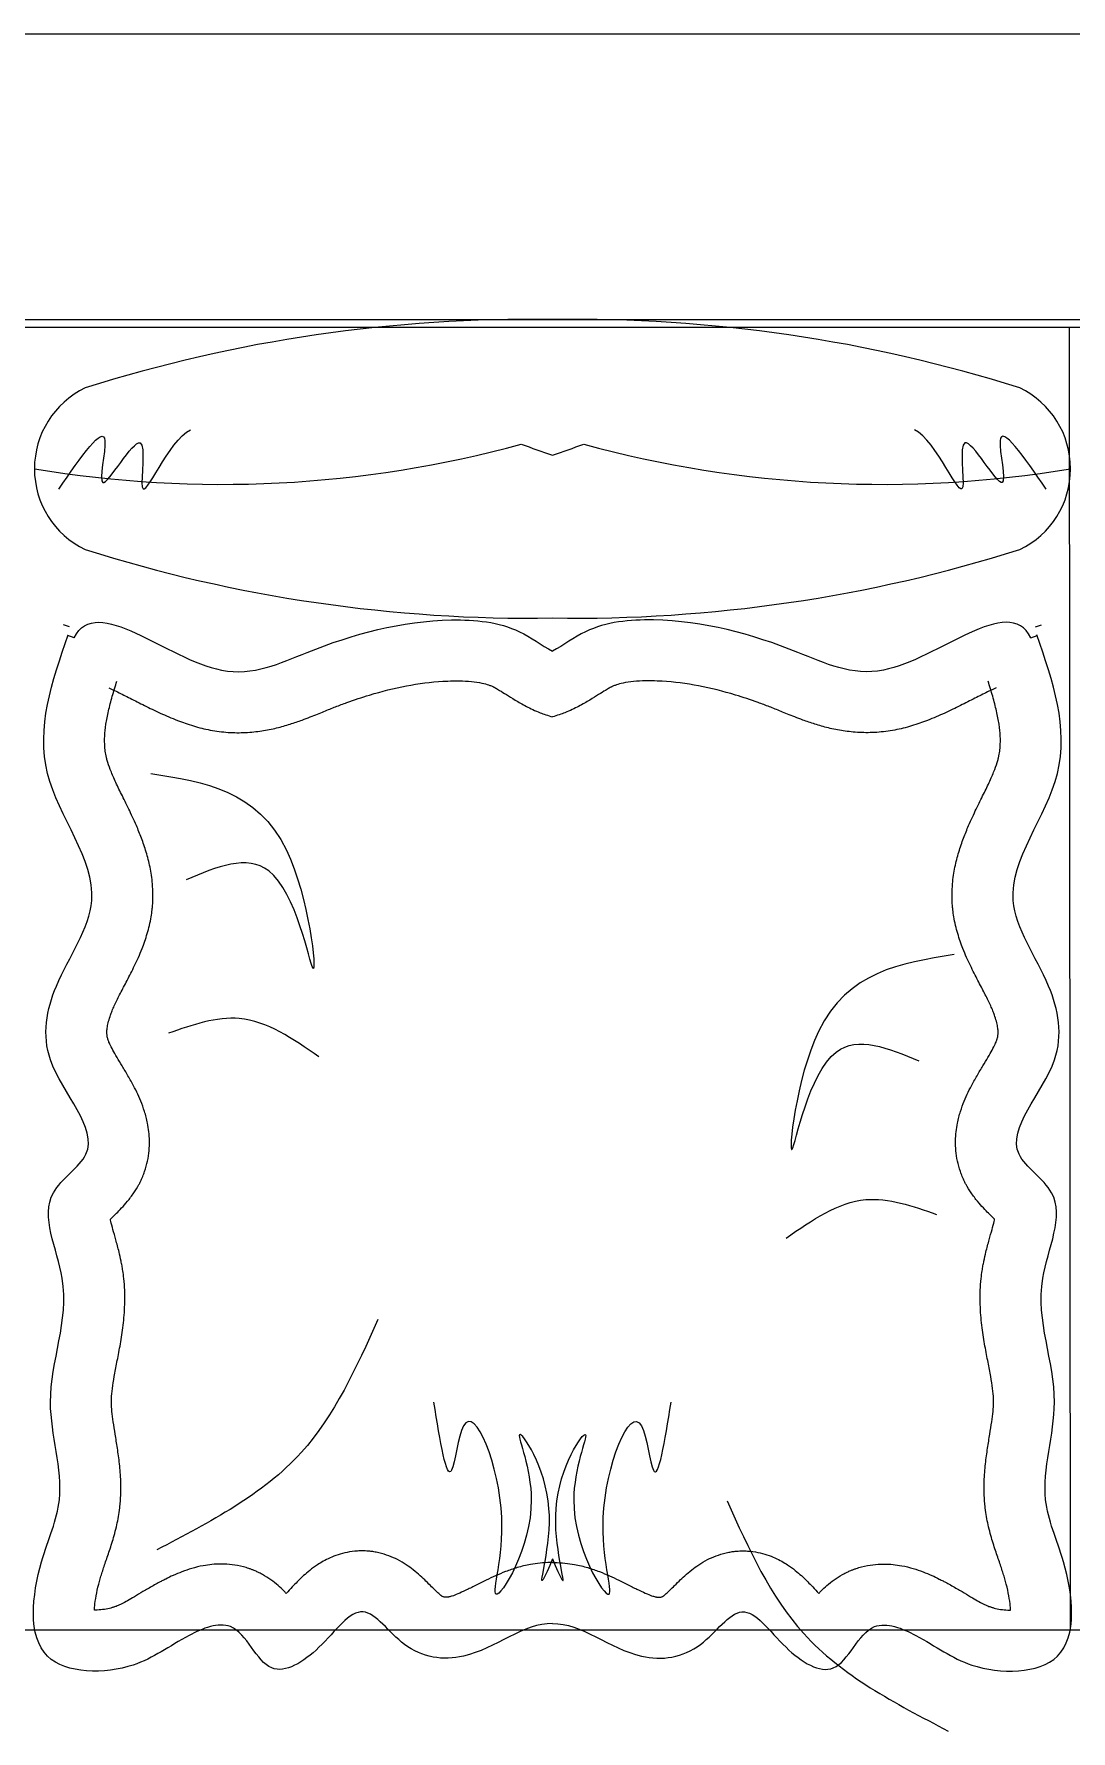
# Model space of a CAD drawing. Header units: inches. Extents: x 4.9 to 47.4, y 12.3 to 37.1.
# Drawn here: x 7.656 to 8.209, y 29.747 to 30.651 of the extents above; entities that cross this region are included whole.
import ezdxf

# ---------------------------------------------------------------- set-up
doc = ezdxf.new("R2010")
doc.units = ezdxf.units.IN
doc.header["$MEASUREMENT"] = 0
doc.layers.add('02', color=2, linetype='Continuous')
doc.layers.add('4', color=4, linetype='Continuous')

msp = doc.modelspace()

# ---------------------------------------------------------------- linework, layer by layer
at = {"layer": '02'}
for p, q in [((7.0891, 30.49524), (8.7759, 30.49524)), ((8.20786, 30.49524), (8.20834, 29.80094)), ((7.67516, 30.33555), (7.67187, 30.33668)), ((8.18984, 30.33555), (8.19313, 30.33668)), ((7.67755, 30.32979), (7.67426, 30.33092)), ((8.18745, 30.32979), (8.19074, 30.33092)), ((8.7759, 29.80094), (7.0891, 29.80094))]:
    msp.add_line(p, q, dxfattribs=at)
for centre, radius, start, end in [((7.92051, 29.71248), 0.78692, 89.1267, 107.53316), ((7.94449, 29.71248), 0.78692, 72.46684, 90.8733), ((7.70423, 30.41979), 0.04781, 115.78072, 244.21928), ((8.16077, 30.41979), 0.04781, 295.78072, 64.21928), ((7.75629, 31.01544), 0.60396, 260.48305, 285.32128), ((8.02974, 30.73117), 0.31923, 249.10277, 252.26581), ((7.83526, 30.73117), 0.31923, 287.73419, 290.89723), ((8.10871, 31.01544), 0.60396, 254.67872, 279.51695), ((7.92051, 31.1271), 0.78692, 252.46684, 270.8733), ((7.94449, 31.1271), 0.78692, 269.1267, 287.53316)]:
    msp.add_arc(centre, radius, start, end, dxfattribs=at)
for points, knots in [([(7.66938, 30.40892), (7.68129, 30.42623), (7.70065, 30.45439), (7.68558, 30.39284), (7.71944, 30.4544), (7.70815, 30.38395), (7.72767, 30.43482), (7.73967, 30.44057)], [0, 0, 0, 0, 35.640671, 57.943524, 86.9575, 110.431016, 150.344528, 150.344528, 150.344528, 150.344528]), ([(8.19562, 30.40892), (8.18371, 30.42623), (8.16435, 30.45439), (8.17942, 30.39284), (8.14556, 30.4544), (8.15685, 30.38395), (8.13733, 30.43482), (8.12533, 30.44057)], [0, 0, 0, 0, 35.640671, 57.943524, 86.9575, 110.431016, 150.344528, 150.344528, 150.344528, 150.344528]), ([(7.67755, 30.32979), (7.68955, 30.35379), (7.74857, 30.29742), (7.81122, 30.32771), (7.86399, 30.34196), (7.91074, 30.33765), (7.92663, 30.3258), (7.9325, 30.32259)], [0, 0, 0, 0, 99.078845, 156.390861, 253.580636, 298.760114, 323.538078, 323.538078, 323.538078, 323.538078]), ([(8.18745, 30.32979), (8.17546, 30.35379), (8.11643, 30.29742), (8.05378, 30.32771), (8.00101, 30.34196), (7.95426, 30.33765), (7.93837, 30.3258), (7.9325, 30.32259)], [0, 0, 0, 0, 99.078845, 156.390861, 253.580636, 298.760114, 323.538078, 323.538078, 323.538078, 323.538078]), ([(7.9325, 29.80452), (7.91754, 29.80506), (7.89191, 29.7821), (7.85328, 29.7877), (7.83093, 29.82142), (7.81051, 29.79069), (7.77907, 29.77093), (7.76612, 29.81024), (7.73341, 29.79672), (7.70922, 29.7774), (7.65038, 29.77766), (7.65681, 29.83473), (7.67572, 29.875), (7.65689, 29.9281), (7.68207, 29.97987), (7.65398, 30.03124), (7.70014, 30.05957), (7.65707, 30.1), (7.66588, 30.14824), (7.70197, 30.1961), (7.64908, 30.25781), (7.66585, 30.3065), (7.67441, 30.33136)], [1684.028833, 1684.028833, 1684.028833, 1684.028833, 1745.930794, 1785.403084, 1819.867339, 1857.051332, 1890.852263, 1929.180157, 1956.889275, 1998.446368, 2054.868241, 2116.955968, 2159.24697, 2223.413537, 2305.112767, 2361.569607, 2394.537731, 2460.713307, 2509.279369, 2570.049207, 2658.232182, 2750.248758, 2750.248758, 2750.248758, 2750.248758]), ([(7.9325, 29.80452), (7.94746, 29.80506), (7.97309, 29.7821), (8.01172, 29.7877), (8.03407, 29.82142), (8.05449, 29.79069), (8.08593, 29.77093), (8.09888, 29.81024), (8.13159, 29.79672), (8.15578, 29.7774), (8.21462, 29.77766), (8.2082, 29.83473), (8.18928, 29.875), (8.20811, 29.9281), (8.18293, 29.97987), (8.21102, 30.03124), (8.16486, 30.05957), (8.20793, 30.1), (8.19912, 30.14824), (8.16303, 30.1961), (8.21592, 30.25781), (8.19915, 30.3065), (8.19059, 30.33136)], [1684.028833, 1684.028833, 1684.028833, 1684.028833, 1745.930794, 1785.403084, 1819.867339, 1857.051332, 1890.852263, 1929.180157, 1956.889275, 1998.446368, 2054.868241, 2116.955968, 2159.24697, 2223.413537, 2305.112767, 2361.569607, 2394.537731, 2460.713307, 2509.279369, 2570.049207, 2658.232182, 2750.248758, 2750.248758, 2750.248758, 2750.248758]), ([(7.69688, 30.01992), (7.69717, 30.02021), (7.6975, 30.02052), (7.69852, 30.02152), (7.69929, 30.02227), (7.70098, 30.02395), (7.70189, 30.02489), (7.70386, 30.02698), (7.70491, 30.02815), (7.70711, 30.03082), (7.70826, 30.03231), (7.71033, 30.03538), (7.71124, 30.03685), (7.71239, 30.03898), (7.71265, 30.03949), (7.71312, 30.04045), (7.71333, 30.04089), (7.71374, 30.04178), (7.71393, 30.04223), (7.7145, 30.04358), (7.71484, 30.0445), (7.71579, 30.04725), (7.7163, 30.04911), (7.71709, 30.05281), (7.71736, 30.05464), (7.71768, 30.05823), (7.71774, 30.05998), (7.71769, 30.06337), (7.71757, 30.065), (7.71722, 30.06813), (7.71698, 30.06964), (7.71624, 30.07332), (7.71569, 30.07542), (7.71446, 30.07933), (7.71378, 30.08115), (7.71238, 30.08457), (7.71166, 30.08617), (7.71019, 30.08922), (7.70945, 30.09065), (7.70761, 30.09407), (7.70653, 30.09597), (7.70443, 30.09955), (7.70341, 30.10123), (7.70152, 30.10437), (7.70064, 30.10585), (7.69906, 30.10857), (7.69836, 30.10982), (7.69718, 30.11205), (7.6967, 30.11303), (7.69621, 30.11414), (7.69609, 30.11442), (7.69589, 30.11492), (7.69581, 30.11513), (7.6957, 30.11542), (7.69567, 30.11552), (7.69561, 30.11572), (7.69558, 30.11582), (7.69549, 30.11612), (7.69543, 30.11631), (7.69529, 30.11689), (7.69522, 30.11727), (7.69509, 30.11825), (7.69505, 30.11885), (7.69505, 30.12022), (7.6951, 30.12097), (7.69532, 30.12267), (7.69549, 30.12361), (7.69598, 30.12568), (7.69631, 30.1268), (7.69697, 30.12878), (7.69727, 30.12959), (7.69776, 30.13083), (7.69793, 30.13124), (7.69847, 30.13253), (7.69887, 30.13345), (7.70016, 30.13623), (7.70115, 30.1382), (7.70334, 30.14246), (7.70455, 30.14474), (7.70711, 30.14964), (7.70845, 30.15225), (7.71116, 30.15787), (7.71252, 30.16088), (7.71478, 30.16664), (7.71571, 30.16928), (7.71737, 30.17492), (7.71809, 30.17792), (7.71883, 30.18232), (7.719, 30.18356), (7.71923, 30.18561), (7.71931, 30.18641), (7.71945, 30.1882), (7.7195, 30.18918), (7.71957, 30.19112), (7.71958, 30.19209), (7.71956, 30.19495), (7.71946, 30.19681), (7.71904, 30.20172), (7.71858, 30.20468), (7.71743, 30.21032), (7.71674, 30.21301), (7.7152, 30.21814), (7.71435, 30.22058), (7.71259, 30.22527), (7.71167, 30.22751), (7.70939, 30.23278), (7.70801, 30.23571), (7.70534, 30.24128), (7.70403, 30.24391), (7.7016, 30.24889), (7.70046, 30.25123), (7.69845, 30.25561), (7.69758, 30.25765), (7.69614, 30.26134), (7.69558, 30.26299), (7.69508, 30.26473), (7.695, 30.26503), (7.69486, 30.26557), (7.6948, 30.26583), (7.69468, 30.26635), (7.69462, 30.26661), (7.69446, 30.26739), (7.69437, 30.26792), (7.69412, 30.26952), (7.69399, 30.27063), (7.6938, 30.27352), (7.69379, 30.27536), (7.694, 30.27932), (7.69421, 30.28143), (7.69488, 30.2859), (7.69533, 30.28827), (7.69646, 30.29324), (7.69713, 30.29585), (7.69864, 30.30116), (7.69947, 30.30387), (7.70037, 30.30666)], [2375.756875, 2375.756875, 2375.756875, 2375.756875, 2377.439234, 2377.439234, 2380.803951, 2380.803951, 2384.168669, 2384.168669, 2387.533386, 2387.533386, 2390.898104, 2390.898104, 2393.485942, 2393.485942, 2394.260824, 2394.260824, 2394.900494, 2394.900494, 2395.540164, 2395.540164, 2396.819504, 2396.819504, 2399.378183, 2399.378183, 2401.936863, 2401.936863, 2404.495542, 2404.495542, 2407.054222, 2407.054222, 2409.612902, 2409.612902, 2413.627455, 2413.627455, 2417.642008, 2417.642008, 2421.656561, 2421.656561, 2425.671115, 2425.671115, 2431.6563, 2431.6563, 2437.641486, 2437.641486, 2443.626672, 2443.626672, 2449.611857, 2449.611857, 2455.597043, 2455.597043, 2457.947734, 2457.947734, 2460.165923, 2460.165923, 2461.513461, 2461.513461, 2462.861, 2462.861, 2465.556077, 2465.556077, 2470.946232, 2470.946232, 2478.691797, 2478.691797, 2486.437362, 2486.437362, 2494.182927, 2494.182927, 2501.928492, 2501.928492, 2506.911258, 2506.911258, 2509.321758, 2509.321758, 2514.333725, 2514.333725, 2523.612389, 2523.612389, 2532.891054, 2532.891054, 2542.169718, 2542.169718, 2551.448383, 2551.448383, 2558.514489, 2558.514489, 2565.580596, 2565.580596, 2568.268873, 2568.268873, 2569.943171, 2569.943171, 2571.98744, 2571.98744, 2574.031708, 2574.031708, 2578.120245, 2578.120245, 2585.043996, 2585.043996, 2591.967748, 2591.967748, 2598.891499, 2598.891499, 2605.81525, 2605.81525, 2615.817795, 2615.817795, 2625.820341, 2625.820341, 2635.822886, 2635.822886, 2645.825431, 2645.825431, 2655.827976, 2655.827976, 2658.011596, 2658.011596, 2659.961675, 2659.961675, 2661.911753, 2661.911753, 2665.811911, 2665.811911, 2673.612225, 2673.612225, 2685.387939, 2685.387939, 2697.163653, 2697.163653, 2708.939367, 2708.939367, 2720.715081, 2720.715081, 2732.038281, 2732.038281, 2732.038281, 2732.038281]), ([(7.69604, 30.30307), (7.69651, 30.30286), (7.697, 30.30263), (7.69853, 30.30192), (7.69961, 30.30141), (7.70283, 30.29984), (7.70509, 30.29869), (7.7099, 30.29625), (7.71245, 30.29495), (7.71779, 30.29229), (7.72058, 30.29093), (7.72643, 30.28826), (7.72948, 30.28694), (7.73539, 30.28465), (7.73819, 30.28367), (7.7426, 30.28234), (7.7441, 30.28192), (7.74708, 30.28119), (7.74855, 30.28086), (7.7533, 30.27995), (7.75652, 30.27955), (7.76283, 30.27913), (7.76592, 30.27912), (7.77189, 30.27941), (7.77478, 30.27972), (7.7803, 30.28057), (7.78295, 30.2811), (7.78798, 30.28232), (7.79037, 30.283), (7.79491, 30.28443), (7.79706, 30.28517), (7.80204, 30.287), (7.80476, 30.28808), (7.80846, 30.28958), (7.80961, 30.29005), (7.8118, 30.29095), (7.81285, 30.29138), (7.81487, 30.29219), (7.81588, 30.29258), (7.8189, 30.29376), (7.82091, 30.29451), (7.82694, 30.29669), (7.83094, 30.29803), (7.84154, 30.30123), (7.84811, 30.30288), (7.86116, 30.30535), (7.86764, 30.30617), (7.87587, 30.30664), (7.87765, 30.30671), (7.8812, 30.30677), (7.88291, 30.30677), (7.8868, 30.30665), (7.88891, 30.3065), (7.89273, 30.30604), (7.89445, 30.30573), (7.89713, 30.30507), (7.89819, 30.30474), (7.89941, 30.30428), (7.89969, 30.30417), (7.90023, 30.30393), (7.9005, 30.30381), (7.90085, 30.30365), (7.90095, 30.3036), (7.90117, 30.30349), (7.90129, 30.30343), (7.90166, 30.30323), (7.90193, 30.30309), (7.90282, 30.30259), (7.90351, 30.30219), (7.90536, 30.30107), (7.90658, 30.3003), (7.90937, 30.29855), (7.91093, 30.29757), (7.91444, 30.29546), (7.91639, 30.29433), (7.92077, 30.29205), (7.92319, 30.2909), (7.92685, 30.28944), (7.92784, 30.28908), (7.93003, 30.28832), (7.93124, 30.28794), (7.9325, 30.28759)], [48.285542, 48.285542, 48.285542, 48.285542, 50.426822, 50.426822, 54.709382, 54.709382, 62.582406, 62.582406, 70.45543, 70.45543, 78.328454, 78.328454, 86.201478, 86.201478, 92.784351, 92.784351, 96.052586, 96.052586, 99.084038, 99.084038, 105.605221, 105.605221, 112.126405, 112.126405, 118.647588, 118.647588, 125.168771, 125.168771, 131.689955, 131.689955, 138.211138, 138.211138, 147.588059, 147.588059, 152.040457, 152.040457, 156.441988, 156.441988, 160.843518, 160.843518, 169.646579, 169.646579, 187.252702, 187.252702, 216.449151, 216.449151, 245.6456, 245.6456, 253.687483, 253.687483, 261.729365, 261.729365, 272.950192, 272.950192, 284.17102, 284.17102, 293.038476, 293.038476, 295.785687, 295.785687, 298.591907, 298.591907, 299.689209, 299.689209, 300.786512, 300.786512, 302.981116, 302.981116, 307.370325, 307.370325, 313.273955, 313.273955, 319.177585, 319.177585, 325.081215, 325.081215, 330.984844, 330.984844, 333.067172, 333.067172, 335.437419, 335.437419, 335.437419, 335.437419]), ([(8.16896, 30.30307), (8.16849, 30.30286), (8.168, 30.30263), (8.16647, 30.30192), (8.16539, 30.30141), (8.16217, 30.29984), (8.15991, 30.29869), (8.1551, 30.29625), (8.15255, 30.29495), (8.14721, 30.29229), (8.14442, 30.29093), (8.13857, 30.28826), (8.13552, 30.28694), (8.12961, 30.28465), (8.12681, 30.28367), (8.1224, 30.28234), (8.1209, 30.28192), (8.11792, 30.28119), (8.11646, 30.28086), (8.1117, 30.27995), (8.10848, 30.27955), (8.10217, 30.27913), (8.09908, 30.27912), (8.09311, 30.27941), (8.09022, 30.27972), (8.0847, 30.28057), (8.08205, 30.2811), (8.07702, 30.28232), (8.07463, 30.283), (8.07009, 30.28443), (8.06794, 30.28517), (8.06296, 30.287), (8.06024, 30.28808), (8.05654, 30.28958), (8.05539, 30.29005), (8.0532, 30.29095), (8.05215, 30.29138), (8.05013, 30.29219), (8.04912, 30.29258), (8.0461, 30.29376), (8.04409, 30.29451), (8.03807, 30.29669), (8.03406, 30.29803), (8.02346, 30.30123), (8.01689, 30.30288), (8.00384, 30.30535), (7.99736, 30.30617), (7.98913, 30.30664), (7.98735, 30.30671), (7.9838, 30.30677), (7.98209, 30.30677), (7.9782, 30.30665), (7.97609, 30.3065), (7.97227, 30.30604), (7.97055, 30.30573), (7.96787, 30.30507), (7.96681, 30.30474), (7.96559, 30.30428), (7.96531, 30.30417), (7.96477, 30.30393), (7.9645, 30.30381), (7.96415, 30.30365), (7.96405, 30.3036), (7.96383, 30.30349), (7.96371, 30.30343), (7.96334, 30.30323), (7.96307, 30.30309), (7.96218, 30.30259), (7.96149, 30.30219), (7.95964, 30.30107), (7.95842, 30.3003), (7.95563, 30.29855), (7.95407, 30.29757), (7.95056, 30.29546), (7.94861, 30.29433), (7.94423, 30.29205), (7.94181, 30.2909), (7.93815, 30.28944), (7.93716, 30.28908), (7.93497, 30.28832), (7.93376, 30.28794), (7.9325, 30.28759)], [48.285542, 48.285542, 48.285542, 48.285542, 50.426822, 50.426822, 54.709382, 54.709382, 62.582406, 62.582406, 70.45543, 70.45543, 78.328454, 78.328454, 86.201478, 86.201478, 92.784351, 92.784351, 96.052586, 96.052586, 99.084038, 99.084038, 105.605221, 105.605221, 112.126405, 112.126405, 118.647588, 118.647588, 125.168771, 125.168771, 131.689955, 131.689955, 138.211138, 138.211138, 147.588059, 147.588059, 152.040457, 152.040457, 156.441988, 156.441988, 160.843518, 160.843518, 169.646579, 169.646579, 187.252702, 187.252702, 216.449151, 216.449151, 245.6456, 245.6456, 253.687483, 253.687483, 261.729365, 261.729365, 272.950192, 272.950192, 284.17102, 284.17102, 293.038476, 293.038476, 295.785687, 295.785687, 298.591907, 298.591907, 299.689209, 299.689209, 300.786512, 300.786512, 302.981116, 302.981116, 307.370325, 307.370325, 313.273955, 313.273955, 319.177585, 319.177585, 325.081215, 325.081215, 330.984844, 330.984844, 333.067172, 333.067172, 335.437419, 335.437419, 335.437419, 335.437419]), ([(8.16812, 30.01992), (8.16783, 30.02021), (8.1675, 30.02052), (8.16648, 30.02152), (8.16571, 30.02227), (8.16403, 30.02395), (8.16311, 30.02489), (8.16114, 30.02698), (8.16009, 30.02815), (8.15789, 30.03082), (8.15674, 30.03231), (8.15467, 30.03538), (8.15376, 30.03685), (8.15261, 30.03898), (8.15235, 30.03949), (8.15188, 30.04045), (8.15167, 30.04089), (8.15126, 30.04178), (8.15107, 30.04223), (8.1505, 30.04358), (8.15016, 30.0445), (8.14921, 30.04725), (8.1487, 30.04911), (8.14791, 30.05281), (8.14764, 30.05464), (8.14732, 30.05823), (8.14726, 30.05998), (8.14731, 30.06337), (8.14743, 30.065), (8.14778, 30.06813), (8.14802, 30.06964), (8.14876, 30.07332), (8.14931, 30.07542), (8.15055, 30.07933), (8.15122, 30.08115), (8.15262, 30.08457), (8.15334, 30.08617), (8.15481, 30.08922), (8.15555, 30.09065), (8.15739, 30.09407), (8.15848, 30.09597), (8.16058, 30.09955), (8.16159, 30.10123), (8.16348, 30.10437), (8.16436, 30.10585), (8.16594, 30.10857), (8.16664, 30.10982), (8.16782, 30.11205), (8.1683, 30.11303), (8.16879, 30.11414), (8.16891, 30.11442), (8.16911, 30.11492), (8.16919, 30.11513), (8.1693, 30.11542), (8.16933, 30.11552), (8.16939, 30.11572), (8.16943, 30.11582), (8.16951, 30.11612), (8.16957, 30.11631), (8.16971, 30.11689), (8.16978, 30.11727), (8.16991, 30.11825), (8.16995, 30.11885), (8.16995, 30.12022), (8.1699, 30.12097), (8.16968, 30.12267), (8.16951, 30.12361), (8.16902, 30.12568), (8.16869, 30.1268), (8.16803, 30.12878), (8.16773, 30.12959), (8.16724, 30.13083), (8.16707, 30.13124), (8.16654, 30.13253), (8.16613, 30.13345), (8.16484, 30.13623), (8.16385, 30.1382), (8.16166, 30.14246), (8.16045, 30.14474), (8.15789, 30.14964), (8.15655, 30.15225), (8.15384, 30.15787), (8.15248, 30.16088), (8.15022, 30.16664), (8.14929, 30.16928), (8.14763, 30.17492), (8.14691, 30.17792), (8.14617, 30.18232), (8.146, 30.18356), (8.14577, 30.18561), (8.14569, 30.18641), (8.14555, 30.1882), (8.1455, 30.18918), (8.14543, 30.19112), (8.14542, 30.19209), (8.14544, 30.19495), (8.14554, 30.19681), (8.14596, 30.20172), (8.14642, 30.20468), (8.14757, 30.21032), (8.14826, 30.21301), (8.1498, 30.21814), (8.15065, 30.22058), (8.15241, 30.22527), (8.15333, 30.22751), (8.15561, 30.23278), (8.15699, 30.23571), (8.15966, 30.24128), (8.16097, 30.24391), (8.16341, 30.24889), (8.16454, 30.25123), (8.16655, 30.25561), (8.16742, 30.25765), (8.16886, 30.26134), (8.16942, 30.26299), (8.16992, 30.26473), (8.17, 30.26503), (8.17014, 30.26557), (8.1702, 30.26583), (8.17032, 30.26635), (8.17038, 30.26661), (8.17054, 30.26739), (8.17063, 30.26792), (8.17088, 30.26952), (8.17101, 30.27063), (8.1712, 30.27352), (8.17121, 30.27536), (8.171, 30.27932), (8.17079, 30.28143), (8.17012, 30.2859), (8.16967, 30.28827), (8.16854, 30.29324), (8.16787, 30.29585), (8.16636, 30.30116), (8.16553, 30.30387), (8.16463, 30.30666)], [2375.756875, 2375.756875, 2375.756875, 2375.756875, 2377.439234, 2377.439234, 2380.803951, 2380.803951, 2384.168669, 2384.168669, 2387.533386, 2387.533386, 2390.898104, 2390.898104, 2393.485942, 2393.485942, 2394.260824, 2394.260824, 2394.900494, 2394.900494, 2395.540164, 2395.540164, 2396.819504, 2396.819504, 2399.378183, 2399.378183, 2401.936863, 2401.936863, 2404.495542, 2404.495542, 2407.054222, 2407.054222, 2409.612902, 2409.612902, 2413.627455, 2413.627455, 2417.642008, 2417.642008, 2421.656561, 2421.656561, 2425.671115, 2425.671115, 2431.6563, 2431.6563, 2437.641486, 2437.641486, 2443.626672, 2443.626672, 2449.611857, 2449.611857, 2455.597043, 2455.597043, 2457.947734, 2457.947734, 2460.165923, 2460.165923, 2461.513461, 2461.513461, 2462.861, 2462.861, 2465.556077, 2465.556077, 2470.946232, 2470.946232, 2478.691797, 2478.691797, 2486.437362, 2486.437362, 2494.182927, 2494.182927, 2501.928492, 2501.928492, 2506.911258, 2506.911258, 2509.321758, 2509.321758, 2514.333725, 2514.333725, 2523.612389, 2523.612389, 2532.891054, 2532.891054, 2542.169718, 2542.169718, 2551.448383, 2551.448383, 2558.514489, 2558.514489, 2565.580596, 2565.580596, 2568.268873, 2568.268873, 2569.943171, 2569.943171, 2571.98744, 2571.98744, 2574.031708, 2574.031708, 2578.120245, 2578.120245, 2585.043996, 2585.043996, 2591.967748, 2591.967748, 2598.891499, 2598.891499, 2605.81525, 2605.81525, 2615.817795, 2615.817795, 2625.820341, 2625.820341, 2635.822886, 2635.822886, 2645.825431, 2645.825431, 2655.827976, 2655.827976, 2658.011596, 2658.011596, 2659.961675, 2659.961675, 2661.911753, 2661.911753, 2665.811911, 2665.811911, 2673.612225, 2673.612225, 2685.387939, 2685.387939, 2697.163653, 2697.163653, 2708.939367, 2708.939367, 2720.715081, 2720.715081, 2732.038281, 2732.038281, 2732.038281, 2732.038281]), ([(7.71842, 30.25744), (7.74683, 30.25295), (7.79728, 30.24498), (7.81078, 30.11391), (7.79075, 30.22323), (7.75355, 30.20763), (7.73729, 30.20081)], [0, 0, 0, 0, 83.0709, 147.557616, 204.5675, 248.83289, 248.83289, 248.83289, 248.83289]), ([(8.14658, 30.16092), (8.11817, 30.15643), (8.06772, 30.14846), (8.05422, 30.01739), (8.07425, 30.12671), (8.11145, 30.11111), (8.12771, 30.10429)], [0, 0, 0, 0, 83.0709, 147.557616, 204.5675, 248.83289, 248.83289, 248.83289, 248.83289]), ([(7.80802, 30.10644), (7.79421, 30.11601), (7.76911, 30.13341), (7.74066, 30.12349), (7.72786, 30.11902)], [0, 0, 0, 0, 47.110124, 85.646684, 85.646684, 85.646684, 85.646684]), ([(8.05698, 30.00992), (8.07079, 30.01949), (8.09589, 30.03689), (8.12434, 30.02697), (8.13714, 30.0225)], [0, 0, 0, 0, 47.110124, 85.646684, 85.646684, 85.646684, 85.646684]), ([(7.68838, 29.81167), (7.6884, 29.81201), (7.68842, 29.81237), (7.6885, 29.81349), (7.68857, 29.81428), (7.68887, 29.81689), (7.68919, 29.81884), (7.69, 29.82285), (7.6905, 29.82492), (7.69118, 29.82742), (7.69131, 29.82789), (7.69172, 29.82929), (7.69201, 29.83024), (7.69262, 29.83218), (7.69295, 29.83318), (7.69398, 29.83626), (7.69473, 29.83844), (7.69633, 29.84312), (7.69717, 29.84562), (7.69882, 29.85105), (7.69963, 29.85398), (7.70066, 29.85855), (7.70095, 29.85999), (7.70147, 29.86299), (7.70171, 29.86454), (7.70197, 29.86672), (7.70203, 29.8673), (7.7022, 29.86903), (7.70229, 29.87016), (7.70248, 29.87351), (7.70252, 29.87568), (7.70245, 29.88113), (7.70225, 29.88431), (7.70168, 29.89035), (7.70132, 29.8932), (7.70055, 29.89862), (7.70014, 29.90117), (7.69936, 29.90599), (7.69899, 29.90825), (7.69835, 29.91247), (7.69808, 29.91443), (7.69769, 29.918), (7.69756, 29.91961), (7.69748, 29.92157), (7.69747, 29.92208), (7.69746, 29.92353), (7.6975, 29.92456), (7.69767, 29.92736), (7.69787, 29.92923), (7.69845, 29.93334), (7.69884, 29.93557), (7.69973, 29.94041), (7.70025, 29.943), (7.70134, 29.94857), (7.70191, 29.95154), (7.70297, 29.95786), (7.70347, 29.96122), (7.70425, 29.96833), (7.70452, 29.97209), (7.70465, 29.97999), (7.7045, 29.98413), (7.7039, 29.98977), (7.70373, 29.99113), (7.70345, 29.99295), (7.70338, 29.99339), (7.70324, 29.99428), (7.70316, 29.99471), (7.70293, 29.99601), (7.70277, 29.99685), (7.70226, 29.99932), (7.7019, 30.00088), (7.70096, 30.00474), (7.70037, 30.00692), (7.69925, 30.01094), (7.69873, 30.01277), (7.69782, 30.01607), (7.69743, 30.01753), (7.69704, 30.01917), (7.69695, 30.01956), (7.69688, 30.01992)], [2089.830887, 2089.830887, 2089.830887, 2089.830887, 2091.962879, 2091.962879, 2096.226864, 2096.226864, 2105.474312, 2105.474312, 2114.72176, 2114.72176, 2116.857258, 2116.857258, 2121.128254, 2121.128254, 2125.39925, 2125.39925, 2133.941242, 2133.941242, 2142.483234, 2142.483234, 2151.025227, 2151.025227, 2154.781202, 2154.781202, 2158.581876, 2158.581876, 2159.949244, 2159.949244, 2162.666901, 2162.666901, 2168.102215, 2168.102215, 2176.774349, 2176.774349, 2185.446482, 2185.446482, 2194.118616, 2194.118616, 2202.790749, 2202.790749, 2211.462883, 2211.462883, 2220.135017, 2220.135017, 2223.41212, 2223.41212, 2229.966327, 2229.966327, 2240.111071, 2240.111071, 2250.255815, 2250.255815, 2260.400559, 2260.400559, 2270.545303, 2270.545303, 2280.690047, 2280.690047, 2290.834791, 2290.834791, 2300.979535, 2300.979535, 2304.176002, 2304.176002, 2305.200825, 2305.200825, 2306.225648, 2306.225648, 2308.275294, 2308.275294, 2312.374586, 2312.374586, 2318.876963, 2318.876963, 2325.379341, 2325.379341, 2331.881718, 2331.881718, 2334.042005, 2334.042005, 2334.042005, 2334.042005]), ([(8.17662, 29.81167), (8.1766, 29.81201), (8.17658, 29.81237), (8.1765, 29.81349), (8.17643, 29.81428), (8.17613, 29.81689), (8.17581, 29.81884), (8.175, 29.82285), (8.1745, 29.82492), (8.17382, 29.82742), (8.17369, 29.82789), (8.17328, 29.82929), (8.17299, 29.83024), (8.17238, 29.83218), (8.17205, 29.83318), (8.17102, 29.83626), (8.17027, 29.83844), (8.16867, 29.84312), (8.16783, 29.84562), (8.16618, 29.85105), (8.16537, 29.85398), (8.16434, 29.85855), (8.16405, 29.85999), (8.16353, 29.86299), (8.16329, 29.86454), (8.16303, 29.86672), (8.16297, 29.8673), (8.1628, 29.86903), (8.16271, 29.87016), (8.16252, 29.87351), (8.16248, 29.87568), (8.16255, 29.88113), (8.16275, 29.88431), (8.16332, 29.89035), (8.16368, 29.8932), (8.16446, 29.89862), (8.16487, 29.90117), (8.16565, 29.90599), (8.16601, 29.90825), (8.16665, 29.91247), (8.16692, 29.91443), (8.16731, 29.918), (8.16744, 29.91961), (8.16752, 29.92157), (8.16753, 29.92208), (8.16754, 29.92353), (8.1675, 29.92456), (8.16733, 29.92736), (8.16713, 29.92923), (8.16655, 29.93334), (8.16616, 29.93557), (8.16527, 29.94041), (8.16475, 29.943), (8.16366, 29.94857), (8.16309, 29.95154), (8.16203, 29.95786), (8.16153, 29.96122), (8.16075, 29.96833), (8.16048, 29.97209), (8.16035, 29.97999), (8.1605, 29.98413), (8.1611, 29.98977), (8.16127, 29.99113), (8.16155, 29.99295), (8.16162, 29.99339), (8.16176, 29.99428), (8.16184, 29.99471), (8.16207, 29.99601), (8.16223, 29.99685), (8.16274, 29.99932), (8.1631, 30.00088), (8.16404, 30.00474), (8.16463, 30.00692), (8.16575, 30.01094), (8.16627, 30.01277), (8.16718, 30.01607), (8.16757, 30.01753), (8.16796, 30.01917), (8.16805, 30.01956), (8.16812, 30.01992)], [2089.830887, 2089.830887, 2089.830887, 2089.830887, 2091.962879, 2091.962879, 2096.226864, 2096.226864, 2105.474312, 2105.474312, 2114.72176, 2114.72176, 2116.857258, 2116.857258, 2121.128254, 2121.128254, 2125.39925, 2125.39925, 2133.941242, 2133.941242, 2142.483234, 2142.483234, 2151.025227, 2151.025227, 2154.781202, 2154.781202, 2158.581876, 2158.581876, 2159.949244, 2159.949244, 2162.666901, 2162.666901, 2168.102215, 2168.102215, 2176.774349, 2176.774349, 2185.446482, 2185.446482, 2194.118616, 2194.118616, 2202.790749, 2202.790749, 2211.462883, 2211.462883, 2220.135017, 2220.135017, 2223.41212, 2223.41212, 2229.966327, 2229.966327, 2240.111071, 2240.111071, 2250.255815, 2250.255815, 2260.400559, 2260.400559, 2270.545303, 2270.545303, 2280.690047, 2280.690047, 2290.834791, 2290.834791, 2300.979535, 2300.979535, 2304.176002, 2304.176002, 2305.200825, 2305.200825, 2306.225648, 2306.225648, 2308.275294, 2308.275294, 2312.374586, 2312.374586, 2318.876963, 2318.876963, 2325.379341, 2325.379341, 2331.881718, 2331.881718, 2334.042005, 2334.042005, 2334.042005, 2334.042005]), ([(7.83946, 29.96645), (7.82794, 29.9409), (7.80332, 29.88631), (7.74995, 29.85854), (7.72157, 29.84376)], [0, 0, 0, 0, 81.73221, 174.612408, 174.612408, 174.612408, 174.612408]), ([(7.9325, 29.83899), (7.93051, 29.83411), (7.9222, 29.81599), (7.94047, 29.87093), (7.90535, 29.92297), (7.93205, 29.86243), (7.89241, 29.79788), (7.91424, 29.86311), (7.88547, 29.93644), (7.87818, 29.86721), (7.87266, 29.9016), (7.86933, 29.92241)], [140.976622, 140.976622, 140.976622, 140.976622, 156.633951, 203.270019, 255.406438, 298.706262, 364.881838, 415.378582, 480.467637, 510.528399, 556.555757, 556.555757, 556.555757, 556.555757]), ([(7.9325, 29.83899), (7.93449, 29.83411), (7.9428, 29.81599), (7.92454, 29.87093), (7.95965, 29.92297), (7.93295, 29.86243), (7.97259, 29.79788), (7.95076, 29.86311), (7.97953, 29.93644), (7.98682, 29.86721), (7.99234, 29.9016), (7.99567, 29.92241)], [140.976622, 140.976622, 140.976622, 140.976622, 156.633951, 203.270019, 255.406438, 298.706262, 364.881838, 415.378582, 480.467637, 510.528399, 556.555757, 556.555757, 556.555757, 556.555757]), ([(8.02554, 29.86993), (8.03706, 29.84438), (8.06168, 29.78979), (8.11505, 29.76202), (8.14343, 29.74724)], [0, 0, 0, 0, 81.73221, 174.612408, 174.612408, 174.612408, 174.612408]), ([(7.9325, 29.83702), (7.93211, 29.83703), (7.93173, 29.83703), (7.92946, 29.83702), (7.92763, 29.83691), (7.92411, 29.83656), (7.92241, 29.83631), (7.91827, 29.83555), (7.91592, 29.83496), (7.91152, 29.83366), (7.90947, 29.83295), (7.9056, 29.83147), (7.90379, 29.83071), (7.90037, 29.82918), (7.89876, 29.82842), (7.89571, 29.82694), (7.89427, 29.82622), (7.89095, 29.82455), (7.88916, 29.82363), (7.88587, 29.82201), (7.88438, 29.82131), (7.88175, 29.82015), (7.88061, 29.8197), (7.87928, 29.81924), (7.87892, 29.81912), (7.87825, 29.81892), (7.87795, 29.81885), (7.87745, 29.81873), (7.87722, 29.81869), (7.87655, 29.81858), (7.87617, 29.81855), (7.87551, 29.81853), (7.87524, 29.81855), (7.87478, 29.81861), (7.8746, 29.81865), (7.87427, 29.81874), (7.87413, 29.8188), (7.87379, 29.81896), (7.87361, 29.81906), (7.87333, 29.81925), (7.87329, 29.81928), (7.8732, 29.81935), (7.87316, 29.81938), (7.87304, 29.81947), (7.87297, 29.81953), (7.87271, 29.81974), (7.87249, 29.81992), (7.87177, 29.82057), (7.87117, 29.82112), (7.86978, 29.82247), (7.86899, 29.82326), (7.8672, 29.82505), (7.8662, 29.82604), (7.86417, 29.82802), (7.86316, 29.82897), (7.86092, 29.83099), (7.85968, 29.83205), (7.85714, 29.83404), (7.85591, 29.83494), (7.85314, 29.83676), (7.85159, 29.8377), (7.84847, 29.83929), (7.84698, 29.83997), (7.8437, 29.84121), (7.8419, 29.84178), (7.83907, 29.84243), (7.83816, 29.84261), (7.83655, 29.84286), (7.83587, 29.84295), (7.83461, 29.84309), (7.83404, 29.84314), (7.83292, 29.84321), (7.83236, 29.84323), (7.83069, 29.84327), (7.82959, 29.84324), (7.82661, 29.84306), (7.82478, 29.84281), (7.82133, 29.84211), (7.81971, 29.84167), (7.81668, 29.84067), (7.81528, 29.84012), (7.81268, 29.83895), (7.81148, 29.83833), (7.80926, 29.83709), (7.80823, 29.83646), (7.80576, 29.83483), (7.80442, 29.83384), (7.80199, 29.8319), (7.80089, 29.83096), (7.79887, 29.82913), (7.79795, 29.82824), (7.79621, 29.82653), (7.79541, 29.82571), (7.79348, 29.8237), (7.79241, 29.82255), (7.79115, 29.82118), (7.79088, 29.82089), (7.79062, 29.8206)], [1684.703618, 1684.703618, 1684.703618, 1684.703618, 1685.373319, 1685.373319, 1688.684538, 1688.684538, 1691.995757, 1691.995757, 1697.102975, 1697.102975, 1702.210194, 1702.210194, 1707.317413, 1707.317413, 1712.424632, 1712.424632, 1717.531851, 1717.531851, 1724.81891, 1724.81891, 1732.105969, 1732.105969, 1739.393027, 1739.393027, 1742.540079, 1742.540079, 1745.975956, 1745.975956, 1749.411832, 1749.411832, 1756.283585, 1756.283585, 1763.155338, 1763.155338, 1770.027091, 1770.027091, 1776.898844, 1776.898844, 1783.770597, 1783.770597, 1784.892252, 1784.892252, 1786.049286, 1786.049286, 1787.206321, 1787.206321, 1789.52039, 1789.52039, 1793.675148, 1793.675148, 1797.829906, 1797.829906, 1801.984664, 1801.984664, 1805.391602, 1805.391602, 1808.79854, 1808.79854, 1811.437793, 1811.437793, 1814.077046, 1814.077046, 1816.087905, 1816.087905, 1818.098763, 1818.098763, 1818.999584, 1818.999584, 1819.64405, 1819.64405, 1820.157936, 1820.157936, 1820.671821, 1820.671821, 1821.699592, 1821.699592, 1823.504058, 1823.504058, 1825.308524, 1825.308524, 1827.11299, 1827.11299, 1828.917457, 1828.917457, 1830.721923, 1830.721923, 1833.588536, 1833.588536, 1836.455149, 1836.455149, 1839.321762, 1839.321762, 1842.188375, 1842.188375, 1846.572052, 1846.572052, 1847.783681, 1847.783681, 1847.783681, 1847.783681]), ([(7.9325, 29.83702), (7.93289, 29.83703), (7.93327, 29.83703), (7.93554, 29.83702), (7.93737, 29.83691), (7.94089, 29.83656), (7.94259, 29.83631), (7.94673, 29.83555), (7.94908, 29.83496), (7.95348, 29.83366), (7.95553, 29.83295), (7.9594, 29.83147), (7.96121, 29.83071), (7.96463, 29.82918), (7.96624, 29.82842), (7.96929, 29.82694), (7.97073, 29.82622), (7.97405, 29.82455), (7.97584, 29.82363), (7.97913, 29.82201), (7.98062, 29.82131), (7.98325, 29.82015), (7.98439, 29.8197), (7.98572, 29.81924), (7.98608, 29.81912), (7.98675, 29.81892), (7.98705, 29.81885), (7.98755, 29.81873), (7.98778, 29.81869), (7.98845, 29.81858), (7.98883, 29.81855), (7.98949, 29.81853), (7.98976, 29.81855), (7.99022, 29.81861), (7.9904, 29.81865), (7.99073, 29.81874), (7.99087, 29.8188), (7.99121, 29.81896), (7.99139, 29.81906), (7.99167, 29.81925), (7.99171, 29.81928), (7.9918, 29.81935), (7.99184, 29.81938), (7.99196, 29.81947), (7.99203, 29.81953), (7.99229, 29.81974), (7.99251, 29.81992), (7.99323, 29.82057), (7.99383, 29.82112), (7.99522, 29.82247), (7.99601, 29.82326), (7.9978, 29.82505), (7.9988, 29.82604), (8.00083, 29.82802), (8.00184, 29.82897), (8.00408, 29.83099), (8.00532, 29.83205), (8.00786, 29.83404), (8.00909, 29.83494), (8.01186, 29.83676), (8.01341, 29.8377), (8.01653, 29.83929), (8.01802, 29.83997), (8.0213, 29.84121), (8.0231, 29.84178), (8.02593, 29.84243), (8.02684, 29.84261), (8.02845, 29.84286), (8.02914, 29.84295), (8.03039, 29.84309), (8.03096, 29.84314), (8.03208, 29.84321), (8.03264, 29.84323), (8.03431, 29.84327), (8.03541, 29.84324), (8.03839, 29.84306), (8.04022, 29.84281), (8.04367, 29.84211), (8.04529, 29.84167), (8.04832, 29.84067), (8.04972, 29.84012), (8.05232, 29.83895), (8.05352, 29.83833), (8.05575, 29.83709), (8.05677, 29.83646), (8.05924, 29.83483), (8.06058, 29.83384), (8.06301, 29.8319), (8.06411, 29.83096), (8.06613, 29.82913), (8.06705, 29.82824), (8.06879, 29.82653), (8.06959, 29.82571), (8.07152, 29.8237), (8.07259, 29.82255), (8.07385, 29.82118), (8.07412, 29.82089), (8.07438, 29.8206)], [1684.703618, 1684.703618, 1684.703618, 1684.703618, 1685.373319, 1685.373319, 1688.684538, 1688.684538, 1691.995757, 1691.995757, 1697.102975, 1697.102975, 1702.210194, 1702.210194, 1707.317413, 1707.317413, 1712.424632, 1712.424632, 1717.531851, 1717.531851, 1724.81891, 1724.81891, 1732.105969, 1732.105969, 1739.393027, 1739.393027, 1742.540079, 1742.540079, 1745.975956, 1745.975956, 1749.411832, 1749.411832, 1756.283585, 1756.283585, 1763.155338, 1763.155338, 1770.027091, 1770.027091, 1776.898844, 1776.898844, 1783.770597, 1783.770597, 1784.892252, 1784.892252, 1786.049286, 1786.049286, 1787.206321, 1787.206321, 1789.52039, 1789.52039, 1793.675148, 1793.675148, 1797.829906, 1797.829906, 1801.984664, 1801.984664, 1805.391602, 1805.391602, 1808.79854, 1808.79854, 1811.437793, 1811.437793, 1814.077046, 1814.077046, 1816.087905, 1816.087905, 1818.098763, 1818.098763, 1818.999584, 1818.999584, 1819.64405, 1819.64405, 1820.157936, 1820.157936, 1820.671821, 1820.671821, 1821.699592, 1821.699592, 1823.504058, 1823.504058, 1825.308524, 1825.308524, 1827.11299, 1827.11299, 1828.917457, 1828.917457, 1830.721923, 1830.721923, 1833.588536, 1833.588536, 1836.455149, 1836.455149, 1839.321762, 1839.321762, 1842.188375, 1842.188375, 1846.572052, 1846.572052, 1847.783681, 1847.783681, 1847.783681, 1847.783681]), ([(7.79062, 29.8206), (7.79019, 29.82105), (7.78975, 29.82151), (7.78836, 29.82291), (7.78735, 29.82387), (7.78509, 29.82583), (7.78385, 29.82682), (7.78108, 29.82879), (7.77956, 29.82976), (7.77711, 29.83111), (7.77631, 29.83153), (7.77486, 29.83222), (7.77423, 29.8325), (7.77311, 29.83297), (7.77262, 29.83316), (7.77165, 29.83353), (7.77116, 29.8337), (7.76971, 29.83419), (7.76874, 29.83448), (7.76572, 29.83528), (7.76369, 29.83565), (7.75978, 29.83613), (7.75791, 29.83623), (7.75433, 29.83624), (7.75263, 29.83615), (7.74939, 29.83583), (7.74786, 29.8356), (7.74422, 29.83493), (7.7422, 29.83442), (7.73844, 29.83332), (7.7367, 29.83272), (7.73341, 29.83148), (7.73188, 29.83083), (7.72899, 29.82954), (7.72764, 29.82889), (7.72565, 29.8279), (7.72496, 29.82755), (7.72375, 29.82691), (7.72321, 29.82663), (7.72216, 29.82606), (7.72164, 29.82578), (7.72012, 29.82494), (7.71915, 29.82439), (7.71635, 29.82278), (7.71463, 29.82175), (7.71149, 29.81986), (7.71006, 29.819), (7.70746, 29.81746), (7.70629, 29.81678), (7.70418, 29.81562), (7.70323, 29.81513), (7.7015, 29.8143), (7.70071, 29.81397), (7.69967, 29.81357), (7.69939, 29.81347), (7.69892, 29.81331), (7.69872, 29.81324), (7.6983, 29.81311), (7.69809, 29.81305), (7.69742, 29.81286), (7.69695, 29.81273), (7.69529, 29.81234), (7.69402, 29.81211), (7.69147, 29.81178), (7.69019, 29.81169), (7.68879, 29.81167), (7.68859, 29.81167), (7.68838, 29.81167)], [1919.595987, 1919.595987, 1919.595987, 1919.595987, 1920.683159, 1920.683159, 1922.857504, 1922.857504, 1925.031849, 1925.031849, 1927.206193, 1927.206193, 1928.205161, 1928.205161, 1928.934162, 1928.934162, 1929.472695, 1929.472695, 1930.011228, 1930.011228, 1931.088294, 1931.088294, 1933.412659, 1933.412659, 1935.737025, 1935.737025, 1938.06139, 1938.06139, 1940.385755, 1940.385755, 1943.873856, 1943.873856, 1947.361956, 1947.361956, 1950.850057, 1950.850057, 1954.338158, 1954.338158, 1956.289604, 1956.289604, 1957.912817, 1957.912817, 1959.536031, 1959.536031, 1962.782457, 1962.782457, 1969.275311, 1969.275311, 1975.768165, 1975.768165, 1982.261018, 1982.261018, 1988.753872, 1988.753872, 1995.246725, 1995.246725, 1997.630848, 1997.630848, 1999.352547, 1999.352547, 2001.074246, 2001.074246, 2004.517643, 2004.517643, 2012.615342, 2012.615342, 2020.713041, 2020.713041, 2022.133325, 2022.133325, 2022.133325, 2022.133325]), ([(8.07438, 29.8206), (8.07481, 29.82105), (8.07525, 29.82151), (8.07664, 29.82291), (8.07765, 29.82387), (8.07991, 29.82583), (8.08115, 29.82682), (8.08392, 29.82879), (8.08544, 29.82976), (8.08789, 29.83111), (8.08869, 29.83153), (8.09014, 29.83222), (8.09077, 29.8325), (8.09189, 29.83297), (8.09238, 29.83316), (8.09335, 29.83353), (8.09384, 29.8337), (8.09529, 29.83419), (8.09626, 29.83448), (8.09929, 29.83528), (8.10131, 29.83565), (8.10522, 29.83613), (8.1071, 29.83623), (8.11067, 29.83624), (8.11237, 29.83615), (8.11561, 29.83583), (8.11714, 29.8356), (8.12078, 29.83493), (8.1228, 29.83442), (8.12656, 29.83332), (8.12831, 29.83272), (8.13159, 29.83148), (8.13312, 29.83083), (8.13601, 29.82954), (8.13736, 29.82889), (8.13935, 29.8279), (8.14004, 29.82755), (8.14125, 29.82691), (8.14179, 29.82663), (8.14284, 29.82606), (8.14336, 29.82578), (8.14488, 29.82494), (8.14585, 29.82439), (8.14865, 29.82278), (8.15037, 29.82175), (8.15351, 29.81986), (8.15494, 29.819), (8.15754, 29.81746), (8.15871, 29.81678), (8.16082, 29.81562), (8.16177, 29.81513), (8.16351, 29.8143), (8.16429, 29.81397), (8.16534, 29.81357), (8.16561, 29.81347), (8.16609, 29.81331), (8.16628, 29.81324), (8.1667, 29.81311), (8.16691, 29.81305), (8.16758, 29.81286), (8.16805, 29.81273), (8.16971, 29.81234), (8.17098, 29.81211), (8.17353, 29.81178), (8.17481, 29.81169), (8.17621, 29.81167), (8.17641, 29.81167), (8.17662, 29.81167)], [1919.595987, 1919.595987, 1919.595987, 1919.595987, 1920.683159, 1920.683159, 1922.857504, 1922.857504, 1925.031849, 1925.031849, 1927.206193, 1927.206193, 1928.205161, 1928.205161, 1928.934162, 1928.934162, 1929.472695, 1929.472695, 1930.011228, 1930.011228, 1931.088294, 1931.088294, 1933.412659, 1933.412659, 1935.737025, 1935.737025, 1938.06139, 1938.06139, 1940.385755, 1940.385755, 1943.873856, 1943.873856, 1947.361956, 1947.361956, 1950.850057, 1950.850057, 1954.338158, 1954.338158, 1956.289604, 1956.289604, 1957.912817, 1957.912817, 1959.536031, 1959.536031, 1962.782457, 1962.782457, 1969.275311, 1969.275311, 1975.768165, 1975.768165, 1982.261018, 1982.261018, 1988.753872, 1988.753872, 1995.246725, 1995.246725, 1997.630848, 1997.630848, 1999.352547, 1999.352547, 2001.074246, 2001.074246, 2004.517643, 2004.517643, 2012.615342, 2012.615342, 2020.713041, 2020.713041, 2022.133325, 2022.133325, 2022.133325, 2022.133325])]:
    msp.add_open_spline(points, degree=3, knots=knots, dxfattribs=at)
at = {"layer": '4'}
for p, q in [((6.93695, 30.65145), (8.92805, 30.65145)), ((7.0891, 30.4993), (8.7759, 30.4993))]:
    msp.add_line(p, q, dxfattribs=at)

doc.saveas('drawing.dxf')
